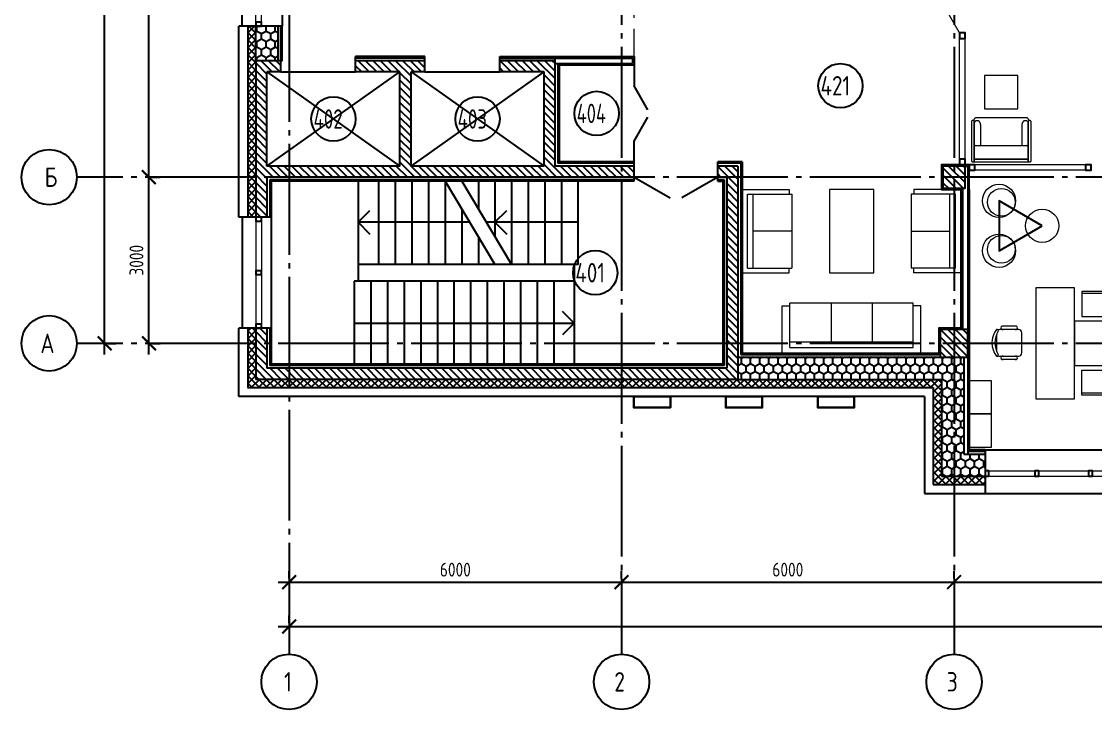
# Model space of a CAD drawing. Header units: millimetres. Extents: x -4830 to 49130, y -6610 to 29660.
# Drawn here: x -4830 to 14553, y -6610 to 5810 of the extents above; entities that cross this region are included whole.
import ezdxf

# ---------------------------------------------------------------- set-up
doc = ezdxf.new("R2010")
doc.units = ezdxf.units.MM
doc.linetypes.add('ГОСТ 2.303 4', pattern=[7, 5, -2, 0])
doc.linetypes.add('ГОСТ 2.303 5', pattern=[24, 20, -1.5, 1, -1.5])
doc.layers.add('Оборудование', color=5, linetype='Continuous', lineweight=18)
doc.layers.add('оси', color=30, linetype='Continuous')
doc.layers.add('текст', color=84, linetype='Continuous')
doc.styles.add('ГОСТ 2.304', font='CS_Gost2304.shx')
doc.dimstyles.new('СПДС', dxfattribs={"dimscale": 100, "dimtxt": 2.5, "dimasz": 2.5, "dimexe": 2, "dimexo": 0.625, "dimgap": 1, "dimtad": 1, "dimdec": 0, "dimtxsty": 'ГОСТ 2.304', "dimblk": 'OBLIQUE', "dimblk1": 'OBLIQUE', "dimblk2": 'OBLIQUE', "dimcen": 2.5, "dimdle": 2, "dimadec": 0, "dimazin": 2, "dimtfac": 0.75, "dimtdec": 4, "dimtmove": 1, "dimatfit": 3, "dimfxl": 1, "dimtfill": 1, "dimtolj": 1, "dimarcsym": 1})
pattern_1 = [(135, (-265369.68, -10084.31), (-67.35192, -67.35192), [])]
pattern_2 = [(135, (-265369.68, -10084.31), (-67.35192, -67.35192), []), (225, (-265369.68, -10084.31), (67.35192, -67.35192), [])]
pattern_3 = [(90, (-265369.684, -10084.31), (-82.48892, 142.875), [95.25, -190.5]), (210, (-265369.684, -10084.31), (-82.48892, -142.875), [95.25, -190.5]), (150, (-265369.684, -10084.31), (-164.97784, 3e-07), [-190.5, 95.25])]

# ---------------------------------------------------------------- blocks, each defined once
blk = doc.blocks.new('_ArchTick')
at = {"color": 0, "linetype": 'ByBlock', "const_width": 0.15}
blk.add_lwpolyline([(-0.5, -0.5), (0.5, 0.5)], dxfattribs=at)
blk = doc.blocks.new('*D35')
at = {"layer": 'Defpoints', "color": 0, "ltscale": 100, "transparency": 16777216}
for p in [(0, -5110), (30000, -5110), (30000, -5110)]:
    blk.add_point(p, dxfattribs=at)
at = {"layer": 'оси', "color": 0, "lineweight": -2, "ltscale": 100, "transparency": 16777216}
for p, q in [((0, -5047.5), (0, -4910)), ((30000, -5047.5), (30000, -4910)), ((-200, -5110), (30200, -5110))]:
    blk.add_line(p, q, dxfattribs=at)
at = {"layer": 'оси', "color": 0, "lineweight": -2, "ltscale": 100, "transparency": 16777216, "xscale": 250, "yscale": 250, "zscale": 250, "rotation": 180}
blk.add_blockref('_ArchTick', (0, -5110), dxfattribs=at)
at = {"layer": 'оси', "color": 0, "lineweight": -2, "ltscale": 100, "transparency": 16777216, "xscale": 250, "yscale": 250, "zscale": 250}
blk.add_blockref('_ArchTick', (30000, -5110), dxfattribs=at)
at = {"layer": 'оси', "color": 0, "ltscale": 100, "transparency": 16777216, "insert": (15000, -4885), "char_height": 250, "attachment_point": 5, "style": 'ГОСТ 2.304', "bg_fill": 3, "box_fill_scale": 1.1, "bg_fill_color": 256, "bg_fill_true_color": 13158600, "bg_fill_transparency": 0}
blk.add_mtext('\\A1;30000', dxfattribs=at)
blk = doc.blocks.new('*D36')
at = {"layer": 'Defpoints', "color": 0, "ltscale": 100, "transparency": 16777216}
for p in [(0, -4310), (6000, -4310), (6000, -4310)]:
    blk.add_point(p, dxfattribs=at)
at = {"layer": 'оси', "color": 0, "lineweight": -2, "ltscale": 100, "transparency": 16777216}
for p, q in [((0, -4247.5), (0, -4110)), ((6000, -4247.5), (6000, -4110)), ((-200, -4310), (6200, -4310))]:
    blk.add_line(p, q, dxfattribs=at)
at = {"layer": 'оси', "color": 0, "lineweight": -2, "ltscale": 100, "transparency": 16777216, "xscale": 250, "yscale": 250, "zscale": 250, "rotation": 180}
blk.add_blockref('_ArchTick', (0, -4310), dxfattribs=at)
at = {"layer": 'оси', "color": 0, "lineweight": -2, "ltscale": 100, "transparency": 16777216, "xscale": 250, "yscale": 250, "zscale": 250}
blk.add_blockref('_ArchTick', (6000, -4310), dxfattribs=at)
at = {"layer": 'оси', "color": 0, "ltscale": 100, "transparency": 16777216, "insert": (3000, -4085), "char_height": 250, "attachment_point": 5, "style": 'ГОСТ 2.304', "bg_fill": 3, "box_fill_scale": 1.1, "bg_fill_color": 256, "bg_fill_true_color": 13158600, "bg_fill_transparency": 0}
blk.add_mtext('\\A1;6000', dxfattribs=at)
blk = doc.blocks.new('*D37')
at = {"layer": 'Defpoints', "color": 0, "ltscale": 100, "transparency": 16777216}
for p in [(6000, -4310), (12000, -4310), (12000, -4310)]:
    blk.add_point(p, dxfattribs=at)
at = {"layer": 'оси', "color": 0, "lineweight": -2, "ltscale": 100, "transparency": 16777216}
for p, q in [((6000, -4247.5), (6000, -4110)), ((12000, -4247.5), (12000, -4110)), ((5800, -4310), (12200, -4310))]:
    blk.add_line(p, q, dxfattribs=at)
at = {"layer": 'оси', "color": 0, "lineweight": -2, "ltscale": 100, "transparency": 16777216, "xscale": 250, "yscale": 250, "zscale": 250, "rotation": 180}
blk.add_blockref('_ArchTick', (6000, -4310), dxfattribs=at)
at = {"layer": 'оси', "color": 0, "lineweight": -2, "ltscale": 100, "transparency": 16777216, "xscale": 250, "yscale": 250, "zscale": 250}
blk.add_blockref('_ArchTick', (12000, -4310), dxfattribs=at)
at = {"layer": 'оси', "color": 0, "ltscale": 100, "transparency": 16777216, "insert": (9000, -4085), "char_height": 250, "attachment_point": 5, "style": 'ГОСТ 2.304', "bg_fill": 3, "box_fill_scale": 1.1, "bg_fill_color": 256, "bg_fill_true_color": 13158600, "bg_fill_transparency": 0}
blk.add_mtext('\\A1;6000', dxfattribs=at)
blk = doc.blocks.new('*D38')
at = {"layer": 'Defpoints', "color": 0, "ltscale": 100, "transparency": 16777216}
for p in [(12000, -4310), (18000, -4310), (18000, -4310)]:
    blk.add_point(p, dxfattribs=at)
at = {"layer": 'оси', "color": 0, "lineweight": -2, "ltscale": 100, "transparency": 16777216}
for p, q in [((12000, -4247.5), (12000, -4110)), ((18000, -4247.5), (18000, -4110)), ((11800, -4310), (18200, -4310))]:
    blk.add_line(p, q, dxfattribs=at)
at = {"layer": 'оси', "color": 0, "lineweight": -2, "ltscale": 100, "transparency": 16777216, "xscale": 250, "yscale": 250, "zscale": 250, "rotation": 180}
blk.add_blockref('_ArchTick', (12000, -4310), dxfattribs=at)
at = {"layer": 'оси', "color": 0, "lineweight": -2, "ltscale": 100, "transparency": 16777216, "xscale": 250, "yscale": 250, "zscale": 250}
blk.add_blockref('_ArchTick', (18000, -4310), dxfattribs=at)
at = {"layer": 'оси', "color": 0, "ltscale": 100, "transparency": 16777216, "insert": (15000, -4085), "char_height": 250, "attachment_point": 5, "style": 'ГОСТ 2.304', "bg_fill": 3, "box_fill_scale": 1.1, "bg_fill_color": 256, "bg_fill_true_color": 13158600, "bg_fill_transparency": 0}
blk.add_mtext('\\A1;6000', dxfattribs=at)
blk = doc.blocks.new('*D41')
at = {"layer": 'Defpoints', "color": 0, "ltscale": 100, "transparency": 16777216}
for p in [(-3330, 27000), (-3330, 27000), (-3330, 0)]:
    blk.add_point(p, dxfattribs=at)
at = {"layer": 'оси', "color": 0, "lineweight": -2, "ltscale": 100, "transparency": 16777216}
for p, q in [((-3330, -200), (-3330, 27200)), ((-3267.5, 27000), (-3130, 27000)), ((-3267.5, 0), (-3130, 0))]:
    blk.add_line(p, q, dxfattribs=at)
at = {"layer": 'оси', "color": 0, "lineweight": -2, "ltscale": 100, "transparency": 16777216, "xscale": 250, "yscale": 250, "zscale": 250}
for p, rotation in [((-3330, 27000), 90), ((-3330, 0), 270)]:
    blk.add_blockref('_ArchTick', p, dxfattribs=dict(at, rotation=rotation))
at = {"layer": 'оси', "color": 0, "ltscale": 100, "transparency": 16777216, "insert": (-3555, 12600), "char_height": 250, "attachment_point": 5, "rotation": 90, "style": 'ГОСТ 2.304', "bg_fill": 3, "box_fill_scale": 1.1, "bg_fill_color": 256, "bg_fill_true_color": 13158600, "bg_fill_transparency": 0}
blk.add_mtext('\\A1;27000', dxfattribs=at)
blk = doc.blocks.new('*D42')
at = {"layer": 'Defpoints', "color": 0, "ltscale": 100, "transparency": 16777216}
for p in [(-2530, 3000), (-2530, 3000), (-2530, 0)]:
    blk.add_point(p, dxfattribs=at)
at = {"layer": 'оси', "color": 0, "lineweight": -2, "ltscale": 100, "transparency": 16777216}
for p, q in [((-2530, -200), (-2530, 3200)), ((-2467.5, 3000), (-2330, 3000)), ((-2467.5, 0), (-2330, 0))]:
    blk.add_line(p, q, dxfattribs=at)
at = {"layer": 'оси', "color": 0, "lineweight": -2, "ltscale": 100, "transparency": 16777216, "xscale": 250, "yscale": 250, "zscale": 250}
for p, rotation in [((-2530, 3000), 90), ((-2530, 0), 270)]:
    blk.add_blockref('_ArchTick', p, dxfattribs=dict(at, rotation=rotation))
at = {"layer": 'оси', "color": 0, "ltscale": 100, "transparency": 16777216, "insert": (-2755, 1500), "char_height": 250, "attachment_point": 5, "rotation": 90, "style": 'ГОСТ 2.304', "bg_fill": 3, "box_fill_scale": 1.1, "bg_fill_color": 256, "bg_fill_true_color": 13158600, "bg_fill_transparency": 0}
blk.add_mtext('\\A1;3000', dxfattribs=at)
blk = doc.blocks.new('*D46')
at = {"layer": 'Defpoints', "color": 0, "ltscale": 100, "transparency": 16777216}
for p in [(-2530, 10000), (-2530, 10000), (-2530, 3000)]:
    blk.add_point(p, dxfattribs=at)
at = {"layer": 'оси', "color": 0, "lineweight": -2, "ltscale": 100, "transparency": 16777216}
for p, q in [((-2530, 2800), (-2530, 10200)), ((-2467.5, 10000), (-2330, 10000)), ((-2467.5, 3000), (-2330, 3000))]:
    blk.add_line(p, q, dxfattribs=at)
at = {"layer": 'оси', "color": 0, "lineweight": -2, "ltscale": 100, "transparency": 16777216, "xscale": 250, "yscale": 250, "zscale": 250}
for p, rotation in [((-2530, 10000), 90), ((-2530, 3000), 270)]:
    blk.add_blockref('_ArchTick', p, dxfattribs=dict(at, rotation=rotation))
at = {"layer": 'оси', "color": 0, "ltscale": 100, "transparency": 16777216, "insert": (-2755, 6500), "char_height": 250, "attachment_point": 5, "rotation": 90, "style": 'ГОСТ 2.304', "bg_fill": 3, "box_fill_scale": 1.1, "bg_fill_color": 256, "bg_fill_true_color": 13158600, "bg_fill_transparency": 0}
blk.add_mtext('\\A1;7000', dxfattribs=at)
blk = doc.blocks.new('стол переговоров 1')
at = {"layer": 'Оборудование'}
for p, q in [((583, 937), (133, 937)), ((133, 937), (133, 487)), ((583, 897), (133, 897)), ((583, 487), (583, 937)), ((733, 937), (733, 487)), ((1183, 937), (733, 937)), ((1183, 897), (733, 897)), ((1183, 487), (1183, 937)), ((1333, 937), (1333, 487)), ((1783, 937), (1333, 937)), ((1783, 897), (1333, 897)), ((1783, 487), (1783, 937)), ((2383, 937), (1933, 937)), ((1933, 937), (1933, 487)), ((2383, 897), (1933, 897)), ((2383, 487), (2383, 937)), ((133, 487), (583, 487)), ((733, 487), (1183, 487)), ((1333, 487), (1783, 487)), ((1933, 487), (2383, 487)), ((133, -487), (583, -487)), ((133, -937), (133, -487)), ((583, -487), (583, -937)), ((733, -937), (733, -487)), ((733, -487), (1183, -487)), ((1183, -487), (1183, -937)), ((1333, -937), (1333, -487)), ((1333, -487), (1783, -487)), ((1783, -487), (1783, -937)), ((1933, -487), (2383, -487)), ((1933, -937), (1933, -487)), ((2383, -487), (2383, -937)), ((583, -897), (133, -897)), ((583, -937), (133, -937)), ((1183, -897), (733, -897)), ((1183, -937), (733, -937)), ((1783, -897), (1333, -897)), ((1783, -937), (1333, -937)), ((2383, -897), (1933, -897)), ((2383, -937), (1933, -937))]:
    blk.add_line(p, q, dxfattribs=at)
at = {"layer": 'Оборудование', "ltscale": 100}
blk.add_lwpolyline([(0, -400), (2500, -400), (2500, 400), (0, 400)], close=True, dxfattribs=at)
blk = doc.blocks.new('ММ32 905х715')
at = {"layer": 'Оборудование', "linetype": 'ByBlock'}
for p, q in [((0, 0), (-2499.84, 0)), ((-2499.84, 0), (-2499.84, -849.9762)), ((0, 0), (0, -849.9762)), ((-138.88, -99.9972), (-2360.96, -99.9972)), ((-2360.96, -99.9972), (-2360.96, -899.9748)), ((-138.88, -99.9972), (-138.88, -899.9748)), ((-138.88, -199.9944), (-2360.96, -199.9944)), ((-1620.24352, -899.9748), (-1620.24352, -199.9944)), ((-879.56176, -899.9748), (-879.56176, -199.9944)), ((-2499.84, -849.9762), (-2360.96, -849.9762)), ((-2360.96, -899.9748), (-138.88, -899.9748)), ((0, -849.9762), (-138.88, -849.9762))]:
    blk.add_line(p, q, dxfattribs=at)
blk = doc.blocks.new('ММ34 900х1500')
at = {"layer": 'Оборудование', "linetype": 'ByBlock'}
for p, q in [((0, 0), (-1499.904, 0)), ((-1499.904, 0), (-1499.904, -849.9762)), ((0, 0), (0, -849.9762)), ((-1416.576, -99.9972), (-1416.576, -899.9748)), ((-83.328, -99.9972), (-1416.576, -99.9972)), ((-83.328, -99.9972), (-83.328, -899.9748)), ((-83.328, -199.9944), (-1416.576, -199.9944)), ((-749.952, -899.9748), (-749.952, -199.9944)), ((-1499.904, -849.9762), (-1416.576, -849.9762)), ((-1416.576, -899.9748), (-83.328, -899.9748)), ((0, -849.9762), (-83.328, -849.9762))]:
    blk.add_line(p, q, dxfattribs=at)
blk = doc.blocks.new('Furniture_Sofas-Armchairs_Karl-Andersson-Soner_Ondule-1-5-seat-sofa-high-back - Seat height 420-V35-Этаж 06')
at = {"layer": 'Оборудование'}
for p, q in [((-532, 391), (-536, 387)), ((-532, 391), (-536, 387)), ((-528, 394), (-532, 391)), ((-528, 394), (-532, 391)), ((-524, 397), (-528, 394)), ((-524, 397), (-528, 394)), ((-519, 398), (-524, 397)), ((-519, 398), (-524, 397)), ((-514, 398), (-519, 398)), ((-514, 398), (-519, 398)), ((-488, 398), (-514, 398)), ((-488, 398), (-514, 398)), ((-488, 396), (-488, 398)), ((-488, -324), (-488, 398)), ((-487, 397), (-488, 396)), ((-487, 397), (-488, 396)), ((-488, 396), (-488, 396)), ((-488, 396), (-488, 395)), ((-488, 395), (-488, 349)), ((-486, 398), (-487, 397)), ((-486, 398), (-487, 397)), ((-485, 398), (-486, 398)), ((-485, 398), (-486, 398)), ((485, 398), (-485, 398)), ((485, 398), (-485, 398)), ((486, 398), (485, 398)), ((486, 398), (485, 398)), ((487, 397), (486, 398)), ((487, 397), (486, 398)), ((488, 396), (487, 397)), ((488, 396), (487, 397)), ((514, 398), (488, 398)), ((488, 398), (488, 396)), ((514, 398), (488, 398)), ((488, 398), (488, -324)), ((488, 396), (488, 396)), ((488, 395), (488, 396)), ((488, 349), (488, 395)), ((519, 398), (514, 398)), ((519, 398), (514, 398)), ((524, 397), (519, 398)), ((524, 397), (519, 398)), ((528, 394), (524, 397)), ((528, 394), (524, 397)), ((532, 391), (528, 394)), ((532, 391), (528, 394)), ((536, 387), (532, 391)), ((536, 387), (532, 391)), ((-538, 382), (-540, 377)), ((-538, 382), (-540, 377)), ((-540, 377), (-540, 372)), ((-540, 377), (-540, 372)), ((-540, 372), (-540, -324)), ((-540, 372), (-540, -324)), ((-536, 387), (-538, 382)), ((-536, 387), (-538, 382)), ((-488, 348), (-488, 349)), ((-488, 349), (-488, 112)), ((-488, 349), (-488, 348)), ((-487, 347), (-488, 348)), ((-488, 348), (-487, 347)), ((-486, 347), (-487, 347)), ((-487, 347), (-486, 347)), ((-485, 346), (-486, 347)), ((-486, 347), (-485, 346)), ((485, 346), (-485, 346)), ((-485, 346), (485, 346)), ((486, 347), (485, 346)), ((485, 346), (486, 347)), ((487, 347), (486, 347)), ((486, 347), (487, 347)), ((488, 348), (487, 347)), ((487, 347), (488, 348)), ((488, 112), (488, 349)), ((488, 349), (488, 348)), ((488, 348), (488, 349)), ((538, 382), (536, 387)), ((538, 382), (536, 387)), ((540, 377), (538, 382)), ((540, 377), (538, 382)), ((540, 372), (540, 377)), ((540, 372), (540, 377)), ((540, -324), (540, 372)), ((540, -324), (540, 372)), ((-488, 112), (-487, 111)), ((-487, 111), (-488, 112)), ((-488, 112), (-488, -313)), ((-487, 111), (-478, 108)), ((-478, 108), (-487, 111)), ((-478, 108), (-460, 105)), ((-460, 105), (-478, 108)), ((-460, 105), (-355, 107)), ((-370, 107), (-460, 105)), ((-370, 105), (-370, 107)), ((-370, 99), (-370, 105)), ((-369, 96), (-370, 99)), ((-369, 93), (-369, 96)), ((-369, 92), (-369, 93)), ((-369, 91), (-369, 92)), ((-369, 88), (-369, 91)), ((-369, 82), (-369, 88)), ((-368, 77), (-369, 82)), ((-368, 72), (-368, 77)), ((-368, 47), (-368, 72)), ((-368, -246), (-368, 47)), ((-355, 107), (-222, 109)), ((-222, 109), (0, 110)), ((0, 110), (221, 109)), ((221, 109), (355, 107)), ((355, 107), (460, 105)), ((369, 82), (368, 77)), ((368, 77), (368, 72)), ((368, 72), (368, 47)), ((368, 47), (368, -246)), ((370, 99), (369, 96)), ((369, 96), (369, 93)), ((369, 93), (369, 91)), ((369, 91), (369, 90)), ((369, 90), (369, 88)), ((369, 88), (369, 82)), ((460, 105), (370, 107)), ((370, 107), (370, 105)), ((370, 105), (370, 99)), ((460, 105), (478, 108)), ((478, 108), (460, 105)), ((478, 108), (487, 111)), ((487, 111), (478, 108)), ((487, 111), (488, 112)), ((488, 112), (487, 111)), ((488, -313), (488, 112)), ((-540, -324), (-540, -328)), ((-540, -324), (-540, -328)), ((-540, -328), (-538, -333)), ((-540, -328), (-538, -333)), ((-538, -333), (-536, -338)), ((-538, -333), (-536, -338)), ((-536, -338), (-532, -342)), ((-536, -338), (-532, -342)), ((-532, -342), (-528, -345)), ((-532, -342), (-528, -345)), ((-528, -345), (-524, -348)), ((-528, -345), (-524, -348)), ((-524, -348), (-519, -349)), ((-524, -348), (-519, -349)), ((-519, -349), (-514, -350)), ((-519, -349), (-514, -350)), ((-514, -350), (-509, -349)), ((-514, -350), (-509, -349)), ((-509, -349), (-504, -348)), ((-509, -349), (-504, -348)), ((-504, -348), (-500, -345)), ((-504, -348), (-500, -345)), ((-500, -345), (-496, -342)), ((-500, -345), (-497, -344)), ((-497, -344), (-497, -350)), ((-497, -350), (-497, -355)), ((-497, -355), (-496, -360)), ((-496, -342), (-492, -338)), ((-496, -360), (-495, -365)), ((-495, -365), (-493, -370)), ((-493, -370), (-491, -374)), ((-492, -338), (-490, -333)), ((-491, -374), (-488, -378)), ((-490, -333), (-488, -328)), ((-488, -313), (-486, -316)), ((-488, -328), (-488, -324)), ((-488, -378), (-485, -382)), ((-486, -316), (-485, -317)), ((-485, -317), (-481, -323)), ((-485, -382), (-482, -386)), ((-482, -386), (-478, -389)), ((-481, -323), (-481, -324)), ((-481, -324), (-479, -326)), ((-479, -326), (-478, -328)), ((-478, -328), (-477, -328)), ((-477, -328), (-477, -329)), ((-477, -329), (-475, -330)), ((-475, -330), (-474, -332)), ((-474, -332), (-472, -333)), ((-472, -333), (-471, -334)), ((-471, -334), (-469, -336)), ((-469, -336), (-468, -337)), ((-468, -337), (-466, -338)), ((-466, -338), (-466, -339)), ((-466, -339), (-463, -340)), ((-463, -340), (-462, -341)), ((-462, -341), (-461, -341)), ((-461, -341), (-460, -342)), ((-460, -342), (-458, -343)), ((-458, -343), (-457, -343)), ((-457, -343), (-454, -344)), ((-454, -344), (-453, -344)), ((-453, -344), (-451, -345)), ((-451, -345), (-450, -345)), ((-450, -345), (-449, -345)), ((-449, -345), (-447, -346)), ((-447, -346), (-443, -346)), ((-443, -346), (-428, -346)), ((-428, -346), (-425, -346)), ((-425, -346), (-424, -345)), ((-424, -345), (-422, -345)), ((-422, -345), (-421, -345)), ((-421, -345), (-419, -344)), ((-419, -344), (-418, -344)), ((-418, -344), (-415, -343)), ((-415, -343), (-414, -343)), ((-414, -343), (-412, -342)), ((-412, -342), (-411, -341)), ((-411, -341), (-410, -341)), ((-410, -341), (-409, -340)), ((-409, -340), (-406, -339)), ((-406, -338), (-404, -337)), ((-406, -339), (-406, -338)), ((-404, -337), (-403, -336)), ((-403, -336), (-401, -334)), ((-401, -334), (-400, -334)), ((-400, -334), (-398, -332)), ((-398, -332), (-397, -331)), ((-397, -331), (-396, -330)), ((-396, -330), (-395, -329)), ((-395, -329), (-394, -328)), ((-394, -328), (-393, -326)), ((-393, -326), (-392, -325)), ((-392, -325), (-391, -323)), ((-391, -323), (-387, -319)), ((-387, -318), (-386, -316)), ((-387, -319), (-387, -318)), ((-386, -316), (-383, -311)), ((-383, -310), (-382, -309)), ((-383, -311), (-383, -310)), ((-382, -309), (-381, -307)), ((-381, -307), (-380, -305)), ((-380, -305), (-379, -303)), ((-379, -303), (-378, -300)), ((-378, -299), (-377, -297)), ((-378, -300), (-378, -299)), ((-377, -297), (-376, -295)), ((-376, -295), (-375, -292)), ((-375, -290), (-374, -289)), ((-375, -291), (-375, -290)), ((-375, -292), (-375, -291)), ((-374, -287), (-373, -285)), ((-374, -288), (-374, -287)), ((-374, -289), (-374, -288)), ((-373, -283), (-372, -279)), ((-373, -285), (-373, -283)), ((-372, -278), (-371, -277)), ((-372, -279), (-372, -278)), ((-371, -272), (-370, -270)), ((-371, -275), (-371, -272)), ((-371, -277), (-371, -275)), ((-371, -275), (-371, -275)), ((-370, -266), (-369, -264)), ((-370, -267), (-370, -266)), ((-370, -270), (-370, -267)), ((-369, -252), (-368, -250)), ((-369, -254), (-369, -252)), ((-369, -255), (-369, -254)), ((-369, -258), (-369, -255)), ((-369, -259), (-369, -258)), ((-369, -260), (-369, -259)), ((-369, -261), (-369, -260)), ((-369, -262), (-369, -261)), ((-369, -264), (-369, -262)), ((-368, -250), (-368, -246)), ((368, -246), (368, -250)), ((368, -250), (369, -252)), ((369, -252), (369, -254)), ((369, -254), (369, -255)), ((369, -255), (369, -258)), ((369, -258), (369, -259)), ((369, -259), (369, -260)), ((369, -260), (369, -260)), ((369, -260), (369, -262)), ((369, -262), (369, -264)), ((369, -264), (370, -266)), ((370, -266), (370, -267)), ((370, -267), (370, -270)), ((370, -270), (371, -272)), ((371, -272), (371, -274)), ((371, -274), (371, -275)), ((371, -275), (371, -276)), ((371, -276), (372, -278)), ((372, -278), (372, -278)), ((372, -278), (373, -282)), ((373, -282), (373, -285)), ((373, -285), (374, -287)), ((374, -287), (374, -288)), ((374, -288), (374, -289)), ((374, -289), (375, -290)), ((375, -290), (375, -291)), ((375, -291), (375, -292)), ((375, -292), (376, -295)), ((376, -295), (377, -297)), ((377, -297), (378, -299)), ((378, -299), (378, -300)), ((378, -300), (379, -303)), ((379, -303), (380, -305)), ((380, -305), (381, -306)), ((381, -306), (382, -309)), ((382, -309), (383, -310)), ((383, -310), (383, -311)), ((383, -311), (386, -316)), ((386, -316), (387, -318)), ((387, -318), (387, -319)), ((387, -319), (391, -323)), ((391, -323), (391, -324)), ((391, -324), (393, -326)), ((393, -326), (394, -328)), ((394, -328), (395, -329)), ((395, -329), (396, -329)), ((396, -329), (397, -331)), ((397, -331), (398, -332)), ((398, -332), (400, -333)), ((400, -333), (401, -334)), ((401, -334), (402, -336)), ((402, -336), (404, -337)), ((404, -337), (406, -338)), ((406, -338), (406, -339)), ((406, -339), (409, -340)), ((409, -340), (410, -341)), ((410, -341), (410, -341)), ((410, -341), (412, -342)), ((412, -342), (414, -343)), ((414, -343), (415, -343)), ((415, -343), (418, -344)), ((418, -344), (419, -344)), ((419, -344), (421, -345)), ((421, -345), (422, -345)), ((422, -345), (423, -345)), ((423, -345), (425, -346)), ((425, -346), (428, -346)), ((428, -346), (443, -346)), ((443, -346), (447, -346)), ((447, -346), (448, -345)), ((448, -345), (450, -345)), ((450, -345), (451, -345)), ((451, -345), (453, -344)), ((453, -344), (454, -344)), ((454, -344), (456, -343)), ((456, -343), (458, -343)), ((458, -343), (460, -342)), ((460, -342), (461, -341)), ((461, -341), (462, -341)), ((462, -341), (463, -340)), ((463, -340), (466, -339)), ((466, -338), (468, -337)), ((466, -339), (466, -338)), ((468, -337), (469, -336)), ((469, -336), (471, -334)), ((471, -334), (472, -334)), ((472, -334), (474, -332)), ((474, -332), (475, -331)), ((475, -331), (476, -330)), ((476, -330), (477, -328)), ((477, -328), (478, -328)), ((478, -328), (479, -326)), ((478, -389), (482, -386)), ((479, -326), (480, -325)), ((480, -325), (481, -323)), ((481, -323), (485, -318)), ((482, -386), (485, -382)), ((485, -318), (486, -316)), ((485, -382), (488, -378)), ((486, -316), (488, -313)), ((488, -324), (488, -328)), ((488, -328), (490, -333)), ((488, -378), (491, -374)), ((490, -333), (492, -338)), ((491, -374), (493, -370)), ((492, -338), (496, -342)), ((493, -370), (495, -365)), ((495, -365), (496, -360)), ((496, -342), (500, -345)), ((496, -360), (497, -355)), ((497, -355), (498, -350)), ((498, -350), (498, -344)), ((498, -344), (500, -345)), ((500, -345), (504, -348)), ((500, -345), (504, -348)), ((504, -348), (509, -349)), ((504, -348), (509, -349)), ((509, -349), (514, -350)), ((509, -349), (514, -350)), ((514, -350), (519, -349)), ((514, -350), (519, -349)), ((519, -349), (524, -348)), ((519, -349), (524, -348)), ((524, -348), (528, -345)), ((524, -348), (528, -345)), ((528, -345), (532, -342)), ((528, -345), (532, -342)), ((532, -342), (536, -338)), ((532, -342), (536, -338)), ((536, -338), (538, -333)), ((536, -338), (538, -333)), ((538, -333), (540, -328)), ((538, -333), (540, -328)), ((540, -328), (540, -324)), ((540, -328), (540, -324)), ((-478, -389), (-474, -391)), ((-474, -391), (-470, -394)), ((-470, -394), (-466, -395)), ((-466, -395), (-461, -397)), ((-461, -397), (-457, -398)), ((-457, -398), (-452, -398)), ((-452, -398), (-448, -398)), ((-448, -398), (447, -398)), ((447, -398), (452, -398)), ((452, -398), (457, -398)), ((457, -398), (461, -397)), ((461, -397), (466, -395)), ((466, -395), (470, -394)), ((470, -394), (474, -391)), ((474, -391), (478, -389))]:
    blk.add_line(p, q, dxfattribs=at)
blk = doc.blocks.new('кресло 2')
at = {"layer": 'Оборудование'}
for p, q in [((180, 0), (-180, 0)), ((-300, -102), (-300, -358)), ((-240, -60), (-240, -400)), ((240, -400), (240, -60)), ((301, -102), (301, -358)), ((-149, -460), (149, -460))]:
    blk.add_line(p, q, dxfattribs=at)
for centre, radius, start, end in [((-180, -60), 60, 90, 180), ((180, -60), 60, 0, 90), ((-270, -111), 31.2, 343.7398, 196.2602), ((271, -111), 31.2, 343.7398, 196.2602), ((-270, -349), 31.2, 163.7398, 16.2602), ((271, -349), 31.2, 163.7398, 16.2602), ((-222, -447), 21.9, 57.9726, 216.6901), ((-180, -400), 60, 180, 207.5844), ((0, -140), 400, 233.1301, 306.8699), ((0, -96), 393, 237.5758, 302.4242), ((222, -447), 21.9, 323.3099, 122.0274), ((180, -400), 60, 332.4156, 0)]:
    blk.add_arc(centre, radius, start, end, dxfattribs=at)

msp = doc.modelspace()

# ---------------------------------------------------------------- hatches: boundary and pattern name
at = {"ltscale": 100}
h = msp.add_hatch(dxfattribs=at)
h.set_pattern_fill('ANSI37', color=256, scale=30, angle=90)
h.set_pattern_definition(pattern_2)
h.paths.add_polyline_path([(-600, 5100), (-600, 5725), (-747.8, 5725), (-747.4, 2275), (-600, 2275)])
h = msp.add_hatch(dxfattribs=at)
h.set_pattern_fill('HONEY', color=256, scale=30, angle=90)
h.set_pattern_definition(pattern_3)
h.paths.add_polyline_path([(-200, 5725), (-600, 5725), (-600, 5100), (-200, 5100)])
h = msp.add_hatch(dxfattribs=at)
h.set_pattern_fill('ANSI31', color=256, scale=30, angle=90)
h.set_pattern_definition(pattern_1)
h.paths.add_polyline_path([(6225, 3200), (4800, 3200), (4800, 5100), (3800, 5100), (3800, 4900), (4600, 4900), (4600, 3200), (2200, 3200), (2200, 4900), (2450, 4900), (2450, 5100), (1200, 5100), (1200, 4900), (2000, 4900), (2000, 3200), (-400, 3200), (-400, 4900), (-150, 4900), (-150, 5100), (-600, 5100), (-600, 2275), (-500, 2275), (-400, 2275), (-400, 3000), (6225, 3000)])
h = msp.add_hatch(dxfattribs=at)
h.set_pattern_fill('ANSI31', color=256, scale=30, angle=90)
h.set_pattern_definition(pattern_1)
h.paths.add_polyline_path([(8100, 3200), (7735, 3200), (7735, 3000), (7900, 3000), (7900, -450), (-400, -450), (-400, 275), (-600, 275), (-600, -650), (8100, -650)])
h = msp.add_hatch(dxfattribs=at)
h.set_pattern_fill('ANSI31', color=256, scale=30, angle=90)
h.set_pattern_definition(pattern_1)
h.paths.add_polyline_path([(12200, 3200), (11800, 3200), (11800, 2800), (12200, 2800)])
h = msp.add_hatch(dxfattribs=at)
h.set_pattern_fill('ANSI37', color=256, scale=30, angle=90)
h.set_pattern_definition(pattern_2)
h.paths.add_polyline_path([(11775, -650), (8100, -650), (-600, -650), (-600, 275), (-747.2, 275), (-747.1, -800), (11624.7, -797.7), (11625, -2550), (12560, -2550), (12560, -2400), (11775, -2400)])
h = msp.add_hatch(dxfattribs=at)
h.set_pattern_fill('ANSI31', color=256, scale=30, angle=90)
h.set_pattern_definition(pattern_1)
h.paths.add_polyline_path([(12250, 250), (11750, 250), (11750, -250), (12250, -250)])
h = msp.add_hatch(dxfattribs=at)
h.set_pattern_fill('HONEY', color=256, scale=30, angle=90)
h.set_pattern_definition(pattern_3)
h.paths.add_polyline_path([(12175, -250), (8100, -250), (8100, -650), (11775, -650), (11775, -2400), (12560, -2400), (12560, -2300), (12560, -2000), (12175, -2000)])

# ---------------------------------------------------------------- linework, layer by layer
for p, q in [((-850, 5725), (-850, 8850)), ((-125, 8850), (-125, 5725)), ((-910, 2275), (-910, 5725)), ((-600, 5725), (-910, 5725)), ((-747.8, 5725), (-747.4, 2275)), ((-600, 5100), (-600, 5725)), ((-125, 5725), (-600, 5725)), ((-200, 5100), (-200, 5725)), ((-150, 5100), (-150, 5725)), ((-125, 5100), (-125, 5725)), ((-600, 5100), (-600, 2275)), ((-150, 5100), (-600, 5100)), ((-150, 5100), (-125, 5100)), ((-150, 4900), (-150, 5100)), ((2450, 5175), (1200, 5175)), ((1200, 4900), (1200, 5175)), ((2450, 5150), (1200, 5150)), ((2450, 5100), (1200, 5100)), ((2450, 4900), (2450, 5175)), ((3800, 4900), (3800, 5175)), ((3800, 5175), (6225, 5175)), ((3800, 5150), (6200, 5150)), ((4800, 5100), (3800, 5100)), ((4800, 5100), (4800, 5150)), ((4800, 3200), (4800, 5100)), ((4800, 5050), (6200, 5050)), ((4850, 5050), (4850, 3250)), ((6200, 5150), (6200, 5050)), ((6225, 5175), (6225, 5025)), ((-150, 4900), (-400, 4900)), ((-400, 3200), (-400, 4900)), ((-400, 3200), (2000, 4900)), ((-400, 4900), (2000, 3200)), ((-150, 4900), (1200, 4900)), ((2000, 4900), (1200, 4900)), ((2000, 3200), (2000, 4900)), ((2450, 4900), (2200, 4900)), ((2200, 3200), (2200, 4900)), ((2200, 3200), (4600, 4900)), ((2200, 4900), (4600, 3200)), ((2450, 4900), (3800, 4900)), ((4600, 4900), (3800, 4900)), ((4600, 3200), (4600, 4900)), ((4875, 5025), (4875, 3275)), ((4875, 5025), (6225, 5024.5)), ((6225, 5025), (6225, 4650)), ((6225, 3275), (6225, 3650)), ((2000, 3200), (-400, 3200)), ((4600, 3200), (2200, 3200)), ((6225, 3200), (4800, 3200)), ((6225, 3250), (4850, 3250)), ((6225, 3275), (4875, 3275)), ((6225, 2925), (6225, 3275)), ((8175, 3275), (7735, 3275)), ((7735, 2925), (7735, 3275)), ((8150, 3250), (7735, 3250)), ((8100, 3200), (7735, 3200)), ((8100, 3200), (8100, -650)), ((8150, 3250), (8150, -200)), ((8175, 3275), (8175, -175)), ((12200, 3200), (12250, 3200)), ((12250, 3200), (12250, -2000)), ((6225, 3000), (-400, 3000)), ((-400, 3000), (-400, 2275)), ((6225, 2950), (-350, 2950)), ((-350, 2950), (-350, 2275)), ((6225, 2925), (-325, 2925)), ((-325, 2925), (-325, 2275)), ((1245, 2925), (1245, 1125)), ((1615, 2925), (1615, 1425)), ((1915, 2925), (1915, 1425)), ((2215, 2925), (2215, 1425)), ((2515, 2925), (2515, 1425)), ((2815, 2925), (2815, 1425)), ((2815, 2925), (3715, 1425)), ((3115, 2925), (4015, 1425)), ((3415, 2925), (3415, 2425)), ((3715, 2925), (3715, 1925)), ((4015, 2925), (4015, 1425)), ((4315, 2925), (4315, 1425)), ((4615, 2925), (4615, 1425)), ((4915, 2925), (4915, 1425)), ((5215, 1425), (5215, 2925)), ((6225, 3000), (6874.5, 2625)), ((7735, 3000), (7085.5, 2625)), ((7735, 3000), (7900, 3000)), ((7735, 2950), (7850, 2950)), ((7735, 2925), (7825, 2925)), ((7825, 2925), (7825, -375)), ((7850, 2950), (7850, -400)), ((7900, 3000), (7900, -450)), ((12125, 2775), (12125, 275)), ((12150, 2800), (12150, 250)), ((12275, 2775), (12275, -1925)), ((1245, 2185), (1457.1, 2397.1)), ((3115, 2425), (3115, 1425)), ((3715, 2185), (3927.1, 2397.1)), ((-600, 2275), (-910, 2275)), ((-850, 2275), (-850, 275)), ((-325, 2275), (-600, 2275)), ((-325, 2275), (-325, 275)), ((3259, 2185), (1245, 2185)), ((1245, 2185), (1457.1, 1972.9)), ((5215, 2185), (3559, 2185)), ((3715, 2185), (3927.1, 1972.9)), ((3415, 1925), (3415, 1425)), ((5215, 1425), (1245, 1425)), ((5145, 1425), (5145, -375)), ((5145, 1125), (1175, 1125)), ((1175, 1125), (1175, -375)), ((1475, 1125), (1475, -375)), ((1775, 1125), (1775, -375)), ((2075, 1125), (2075, -375)), ((2375, 1125), (2375, -375)), ((2675, 1125), (2675, -375)), ((2975, 1125), (2975, -375)), ((3275, 1125), (3275, -375)), ((3575, 1125), (3575, -375)), ((3875, 1125), (3875, -375)), ((4175, 1125), (4175, -375)), ((4475, 1125), (4475, -375)), ((4775, 1125), (4775, -375)), ((5145, 365), (4932.9, 577.1)), ((-910, -960), (-910, 275)), ((-600, 275), (-910, 275)), ((-747.2, 275), (-747.1, -800)), ((-600, 275), (-600, -650)), ((-325, 275), (-600, 275)), ((-400, 275), (-400, -450)), ((-350, 275), (-350, -400)), ((-325, 275), (-325, -375)), ((1175, 365), (5145, 365)), ((5145, 365), (4932.9, 152.9)), ((8175, -175), (11725, -175)), ((7825, -375), (-325, -375)), ((8100, -250), (12175, -250)), ((8150, -200), (11750, -200)), ((12175, -250), (12175, -2000)), ((7900, -450), (-400, -450)), ((7850, -400), (-350, -400)), ((8100, -650), (-600, -650)), ((8100, -650), (11775, -650)), ((11775, -650), (11775, -2400)), ((11465, -960), (-910, -960)), ((-750, -800), (11624.7, -797.7)), ((11465, -960), (11465, -2710)), ((11624.7, -797.6), (11625, -2550)), ((12560, -1925), (12275, -1925)), ((12560, -1925), (12560, -2400)), ((12560, -1925), (17440, -1925)), ((12175, -2000), (12560, -2000)), ((12560, -1950), (12250, -1950)), ((11775, -2400), (12560, -2400)), ((12560, -2400), (12560, -2710)), ((11465, -2710), (27535, -2710)), ((11625, -2550), (12560, -2550))]:
    msp.add_line(p, q, dxfattribs=at)
at = {"color": 4, "lineweight": 15, "ltscale": 100}
for p, q in [((-600, 5725), (-600, 8850)), ((-500, 5725), (-500, 8850)), ((12100, 5605), (11650, 6384.4)), ((12100, 3225), (12100, 5605)), ((12200, 3225), (12200, 5605)), ((14475, 3225), (12275, 3225)), ((14475, 3125), (12275, 3124.8)), ((-600, 2275), (-600, 275)), ((-500, 2275), (-500, 275)), ((12560, -2300), (17440, -2300)), ((12560, -2400), (17440, -2400))]:
    msp.add_line(p, q, dxfattribs=at)
at = {"linetype": 'ГОСТ 2.303 4', "lineweight": 9, "ltscale": 100}
msp.add_line((6225, 5175), (6225, 8875), dxfattribs=at)
at = {"lineweight": -3, "ltscale": 100}
for p, q in [((6475, 4217), (6225, 4650)), ((6225, 3650), (6475, 4083))]:
    msp.add_line(p, q, dxfattribs=at)
at = {"color": 4, "ltscale": 100}
for points in [[(-500, 5725), (-500, 5795), (-600, 5795), (-600, 5725)], [(12100, 5505), (12200, 5505), (12200, 5605), (12100, 5605)], [(12100, 3225), (12200, 3225), (12200, 3325), (12100, 3325)], [(12275, 3124.8), (12375, 3124.8), (12375, 3224.8), (12275, 3224.8)], [(14375, 3125), (14475, 3125), (14475, 3225), (14375, 3225)], [(-500, 2205), (-500, 2275), (-600, 2275), (-600, 2205)], [(-500, 1240), (-500, 1310), (-600, 1310), (-600, 1240)], [(-500, 275), (-500, 345), (-600, 345), (-600, 275)], [(12560, -2400), (12630, -2400), (12630, -2300), (12560, -2300)], [(13457.6, -2400), (13527.6, -2400), (13527.6, -2300), (13457.6, -2300)], [(14427.6, -2400), (14497.6, -2400), (14497.6, -2300), (14427.6, -2300)]]:
    msp.add_lwpolyline(points, close=True, dxfattribs=at)
at = {"ltscale": 100}
for points in [[(12275, 2775), (12275, 3225), (11775, 3225), (11775, 2775), (12125, 2775)], [(12125, 275), (11725, 275), (11725, -175)]]:
    msp.add_lwpolyline(points, dxfattribs=at)
for points in [[(11800, 2800), (12200, 2800), (12200, 3200), (11800, 3200)], [(13591.4, 2121.9), (12811.9, 2571.9), (12811.9, 1671.9)], [(11750, -250), (12250, -250), (12250, 250), (11750, 250)]]:
    msp.add_lwpolyline(points, close=True, dxfattribs=at)
at = {"lineweight": 30, "ltscale": 100}
for points in [[(6220, -960), (6880, -960), (6880, -1160), (6220, -1160)], [(7880, -960), (8540, -960), (8540, -1160), (7880, -1160)], [(9540, -960), (10200, -960), (10200, -1160), (9540, -1160)]]:
    msp.add_lwpolyline(points, close=True, dxfattribs=at)
at = {"layer": 'Оборудование', "ltscale": 100}
for points in [[(12552.5, 4231.9), (13152.5, 4231.9), (13152.5, 4831.9), (12552.5, 4831.9)], [(9750, 1275), (10550, 1275), (10550, 2775), (9750, 2775)], [(13475, -999.3), (14175, -999.3), (14175, 1000.7), (13475, 1000.7)], [(12275, -1275), (12675, -1275), (12675, -675), (12275, -675)], [(12275, -1875), (12675, -1875), (12675, -1275), (12275, -1275)]]:
    msp.add_lwpolyline(points, close=True, dxfattribs=at)
at = {"layer": 'Оборудование'}
for centre, radius in [((12811.9, 2571.9), 300), ((12855.2, 2546.9), 250), ((13591.4, 2121.9), 300), ((12811.9, 1671.9), 300), ((12855.2, 1696.9), 250)]:
    msp.add_circle(centre, radius, dxfattribs=at)
at = {"layer": 'оси', "linetype": 'Continuous', "lineweight": 25, "ltscale": 100}
for centre in [(-4330, 3000), (-4330, 0), (0, -6110), (6000, -6110), (12000, -6110)]:
    msp.add_circle(centre, 500, dxfattribs=at)
at = {"layer": 'текст', "linetype": 'Continuous', "lineweight": 25, "ltscale": 100}
for centre in [(9950, 4650), (5550, 4150), (800, 4050), (3400, 4050), (5525, 1275)]:
    msp.add_circle(centre, 400, dxfattribs=at)

# ---------------------------------------------------------------- block references
at = {"layer": 'Оборудование', "ltscale": 100, "rotation": 179.9999999999998}
msp.add_blockref('Furniture_Sofas-Armchairs_Karl-Andersson-Soner_Ondule-1-5-seat-sofa-high-back - Seat height 420-V35-Этаж 06', (12852.5, 3673.3), dxfattribs=at)
at = {"layer": 'Оборудование', "xscale": -1, "rotation": 90}
msp.add_blockref('ММ34 900х1500', (8175, 1275.1), dxfattribs=at)
at = {"layer": 'Оборудование'}
for name, p, rotation in [('ММ34 900х1500', (12125, 1275.1), 270), ('ММ32 905х715', (8900.1, -175), 180), ('кресло 2', (13225, 8.5), 270)]:
    msp.add_blockref(name, p, dxfattribs=dict(at, rotation=rotation))
msp.add_blockref('стол переговоров 1', (14175, 0), dxfattribs=at)

# ---------------------------------------------------------------- texts
at = {"layer": 'оси', "linetype": 'Continuous', "lineweight": 25, "ltscale": 100, "char_height": 350, "attachment_point": 1, "style": 'ГОСТ 2.304'}
for s, insert, width in [('\\f|b0|i0|c1|p0;\\W1.0000000000;\\T1.0000000000;\\o\\lБ', (-4412.1, 3175), 600), ('\\f|b0|i0|c1|p0;\\W1.0000000000;\\T1.0000000000;\\o\\lА', (-4488.3, 175), 600), ('\\f|b0|i0|c1|p0;\\W1.0000000000;\\T1.0000000000;\\o\\l1', (-91.9, -5935), 583.333), ('\\f|b0|i0|c1|p0;\\W1.0000000000;\\T1.0000000000;\\o\\l2', (5868.8, -5935), 650), ('\\f|b0|i0|c1|p0;\\W1.0000000000;\\T1.0000000000;\\o\\l3', (11868.8, -5935), 650)]:
    msp.add_mtext(s, dxfattribs=dict(at, insert=insert, width=width))
at = {"layer": 'текст', "linetype": 'Continuous', "lineweight": 25, "ltscale": 100, "char_height": 350, "attachment_point": 1, "style": 'ГОСТ 2.304'}
for s, insert, width in [('\\f|b0|i0|c1|p0;\\W0.9787420728;\\T1.0000000000;\\o\\l421', (9590.3, 4825), 1223.428), ('\\f|b0|i0|c1|p0;\\W0.8563993137;\\T1.0000000000;\\o\\l404', (5190.3, 4325), 1127.592), ('\\f|b0|i0|c1|p0;\\W0.8840250981;\\T1.0000000000;\\o\\l402', (440.3, 4225), 1163.966), ('\\f|b0|i0|c1|p0;\\W0.8840250981;\\T1.0000000000;\\o\\l403', (3040.3, 4225), 1163.966), ('\\f|b0|i0|c1|p0;\\W0.9787420728;\\T1.0000000000;\\o\\l401', (5165.3, 1450), 1223.428)]:
    msp.add_mtext(s, dxfattribs=dict(at, insert=insert, width=width))

# ---------------------------------------------------------------- dimensions: what is measured, and where the dimension line sits
at = {"layer": 'оси', "ltscale": 100}
dim = msp.add_linear_dim(base=(-3330, 27000), p1=(-3330, 0), p2=(-3330, 27000), angle=270, dimstyle='СПДС', override={"dimblk1": 'ArchTick', "dimblk2": 'ArchTick', "dimsah": 1}, dxfattribs=at)
dim.commit()
dim.dimension.update_dxf_attribs({"geometry": '*D41', "text_midpoint": (-3330, 12600), "dimtype": 160})
dim = msp.add_linear_dim(base=(-2530, 3000), p1=(-2530, 0), p2=(-2530, 3000), angle=270, dimstyle='СПДС', override={"dimblk1": 'ArchTick', "dimblk2": 'ArchTick', "dimsah": 1}, dxfattribs=at)
dim.commit()
dim.dimension.update_dxf_attribs({"geometry": '*D42', "text_midpoint": (-2755, 1500)})
for base, p1, p2, picture, middle in [((6000, -4310), (0, -4310), (6000, -4310), '*D36', (3000, -4085)), ((30000, -5110), (0, -5110), (30000, -5110), '*D35', (15000, -4885))]:
    dim = msp.add_linear_dim(base=base, p1=p1, p2=p2, dimstyle='СПДС', override={"dimblk1": 'ArchTick', "dimblk2": 'ArchTick', "dimsah": 1}, dxfattribs=at)
    dim.commit()
    dim.dimension.update_dxf_attribs({"geometry": picture, "text_midpoint": middle})

# ---------------------------------------------------------------- next in the draw order: linework, layer by layer
at = {"layer": 'оси', "linetype": 'ГОСТ 2.303 5', "lineweight": 25, "ltscale": 100}
for points in [[(0, 27600), (0, -5110)], [(-3330, 3000), (-3830, 3000)], [(-3330, 0), (-3830, 0)], [(30600, 0), (-3330, 0)], [(0, -5110), (0, -5610)], [(6000, -5110), (6000, -5610)], [(12000, -5110), (12000, -5610)]]:
    msp.add_lwpolyline(points, dxfattribs=at)

# ---------------------------------------------------------------- next in the draw order: dimensions: what is measured, and where the dimension line sits
at = {"layer": 'оси', "ltscale": 100}
dim = msp.add_linear_dim(base=(-2530, 10000), p1=(-2530, 3000), p2=(-2530, 10000), angle=270, dimstyle='СПДС', override={"dimblk1": 'ArchTick', "dimblk2": 'ArchTick', "dimsah": 1}, dxfattribs=at)
dim.commit()
dim.dimension.update_dxf_attribs({"geometry": '*D46', "text_midpoint": (-2755, 6500)})
dim = msp.add_linear_dim(base=(12000, -4310), p1=(6000, -4310), p2=(12000, -4310), dimstyle='СПДС', override={"dimblk1": 'ArchTick', "dimblk2": 'ArchTick', "dimsah": 1}, dxfattribs=at)
dim.commit()
dim.dimension.update_dxf_attribs({"geometry": '*D37', "text_midpoint": (9000, -4085)})

# ---------------------------------------------------------------- next in the draw order: linework, layer by layer
at = {"layer": 'оси', "linetype": 'ГОСТ 2.303 5', "lineweight": 25, "ltscale": 100}
for points in [[(6000, 29350), (6000, -5110)], [(30600, 3000), (-3330, 3000)]]:
    msp.add_lwpolyline(points, dxfattribs=at)

# ---------------------------------------------------------------- next in the draw order: dimensions: what is measured, and where the dimension line sits
at = {"layer": 'оси', "ltscale": 100}
dim = msp.add_linear_dim(base=(18000, -4310), p1=(12000, -4310), p2=(18000, -4310), dimstyle='СПДС', override={"dimblk1": 'ArchTick', "dimblk2": 'ArchTick', "dimsah": 1}, dxfattribs=at)
dim.commit()
dim.dimension.update_dxf_attribs({"geometry": '*D38', "text_midpoint": (15000, -4085)})

# ---------------------------------------------------------------- next in the draw order: linework, layer by layer
at = {"layer": 'оси', "linetype": 'ГОСТ 2.303 5', "lineweight": 25, "ltscale": 100}
msp.add_lwpolyline([(12000, 29350), (12000, -5110)], dxfattribs=at)

doc.saveas('drawing.dxf')
